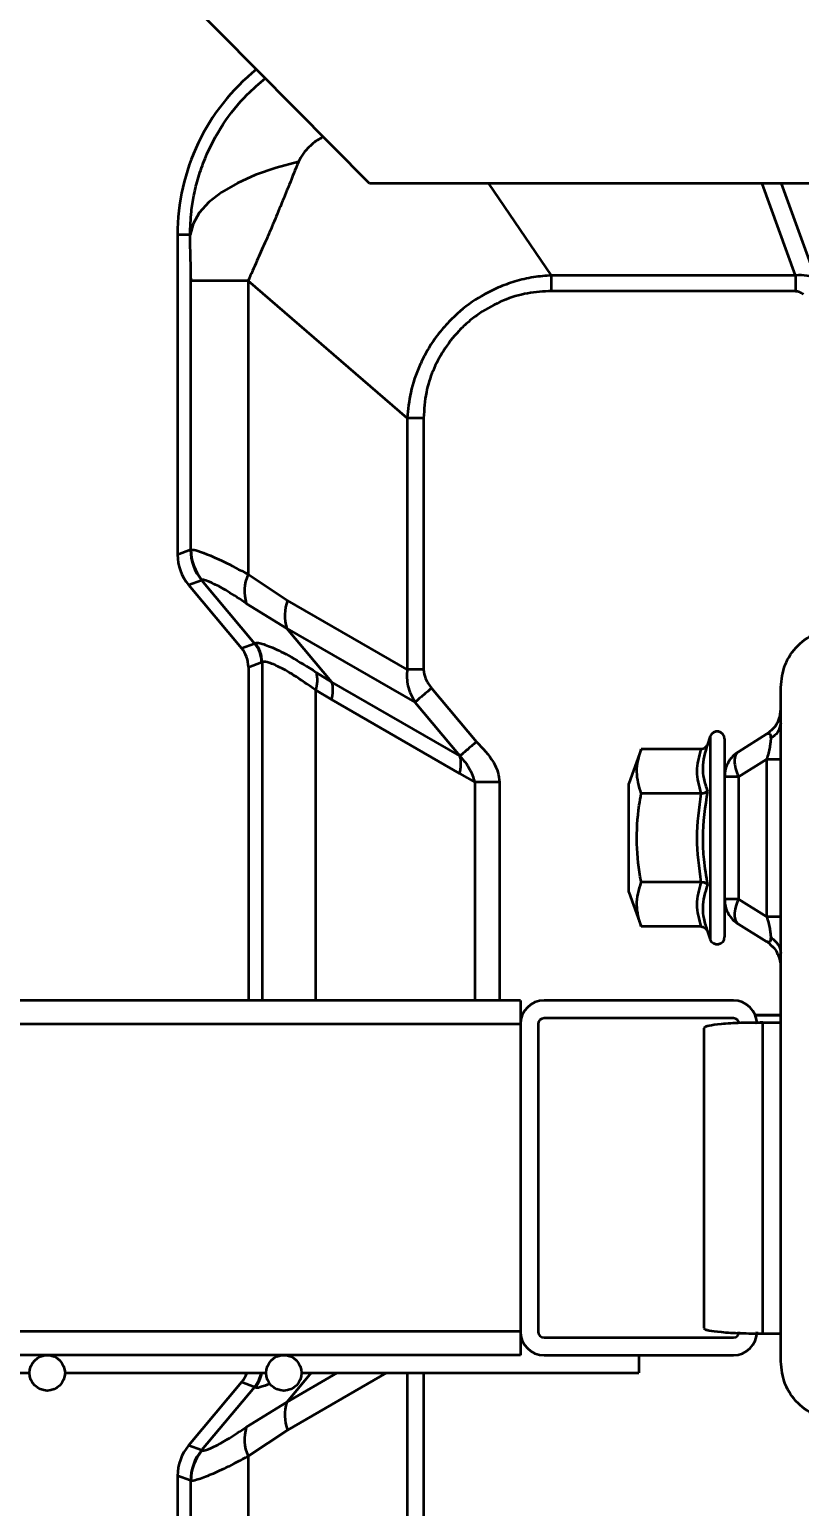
# Model space of a CAD drawing. Header units: millimetres. Extents: x 0 to 420, y 0 to 297.
# Drawn here: x 241.74 to 242.39, y 173.472 to 174.721 of the extents above; entities that cross this region are included whole.
import ezdxf

# ---------------------------------------------------------------- set-up
doc = ezdxf.new("R2010")
doc.units = ezdxf.units.MM
doc.layers.add('尺寸线层', color=150, linetype='Continuous')
doc.styles.add('SLDTEXTSTYLE2', font='TXT', dxfattribs={"width": 0.7})
doc.dimstyles.new('SLDDIMSTYLE0', dxfattribs={"dimtxt": 3.5, "dimasz": 3.302, "dimexe": 0, "dimexo": 0.0625, "dimgap": 0.875, "dimtad": 1, "dimdec": 1, "dimlfac": 100, "dimrnd": 1e-09, "dimzin": 12, "dimdsep": 46, "dimtxsty": 'SLDTEXTSTYLE2', "dimsah": 1, "dimcen": 0.09, "dimadec": 0, "dimazin": 3, "dimtfac": 1, "dimtdec": 3, "dimtofl": 0, "dimtmove": 0, "dimatfit": 3, "dimfxl": 0, "dimfrac": 2, "dimtolj": 1, "dimtzin": 12, "dimarcsym": 0})

# ---------------------------------------------------------------- blocks, each defined once
blk = doc.blocks.new('_D_6')
at = {"layer": '尺寸线层'}
for p, q in [((91.2154, 164.9172), (91.2154, 234.1922)), ((321.3154, 165.1871), (321.3154, 234.1922)), ((321.3154, 233.1922), (91.2154, 233.1922))]:
    blk.add_line(p, q, dxfattribs=at)
for points in [[(91.2154, 233.1922), (94.5174, 232.6842), (94.5174, 233.7002)], [(321.3154, 233.1922), (318.0134, 233.7002), (318.0134, 232.6842)]]:
    blk.add_solid(points, dxfattribs=at)
at = {"layer": '尺寸线层', "insert": (205.1726, 237.704), "char_height": 3.5, "attachment_point": 1, "style": 'SLDTEXTSTYLE2'}
blk.add_mtext('23010', dxfattribs=at)
blk = doc.blocks.new('_D_7')
at = {"layer": '尺寸线层'}
for p, q in [((70.597, 160.4022), (70.597, 246.1922)), ((332.8156, 175.1167), (332.8156, 246.1922)), ((332.8156, 245.1922), (70.597, 245.1922))]:
    blk.add_line(p, q, dxfattribs=at)
for points in [[(70.597, 245.1922), (73.899, 244.6842), (73.899, 245.7002)], [(332.8156, 245.1922), (329.5136, 245.7002), (329.5136, 244.6842)]]:
    blk.add_solid(points, dxfattribs=at)
at = {"layer": '尺寸线层', "insert": (202.8758, 249.704), "char_height": 3.5, "attachment_point": 1, "style": 'SLDTEXTSTYLE2'}
blk.add_mtext('26221.85', dxfattribs=at)
blk = doc.blocks.new('_D_8')
at = {"layer": '尺寸线层'}
blk.add_line((242.897, 185.5595), (232.897, 185.5595), dxfattribs=at)
for points in [[(232.897, 185.5595), (236.199, 185.0515), (236.199, 186.0675)], [(242.897, 185.5595), (239.595, 186.0675), (239.595, 185.0515)]]:
    blk.add_solid(points, dxfattribs=at)
at = {"layer": '尺寸线层', "insert": (234.7253, 190.0713), "char_height": 3.5, "attachment_point": 1, "style": 'SLDTEXTSTYLE2'}
blk.add_mtext('1000', dxfattribs=at)

msp = doc.modelspace()

# ---------------------------------------------------------------- linework, layer by layer
at = {"color": 7, "linetype": 'Continuous', "lineweight": 35}
for p, q in [((242.027, 174.5909), (241.0915, 175.5365)), ((242.897, 174.5909), (242.027, 174.5909)), ((242.1807, 174.5133), (242.1277, 174.5909)), ((242.3871, 174.5133), (242.3589, 174.5909)), ((242.4046, 174.5105), (242.3753, 174.5909)), ((241.8645, 174.5476), (241.8645, 174.2771)), ((241.8752, 174.5476), (241.8645, 174.5476)), ((241.9242, 174.5087), (241.8759, 174.5087)), ((241.8759, 174.2813), (241.8759, 174.5087)), ((242.0587, 174.3926), (241.9242, 174.5087)), ((241.9242, 174.5087), (241.9242, 174.2605)), ((242.1807, 174.5001), (242.1807, 174.5133)), ((242.3871, 174.5133), (242.1807, 174.5133)), ((242.3871, 174.5001), (242.1807, 174.5001)), ((242.0726, 174.3926), (242.0587, 174.3926)), ((242.0587, 174.3926), (242.0587, 174.1801)), ((242.0726, 174.3926), (242.0726, 174.1801)), ((241.8757, 174.2812), (241.8645, 174.2771)), ((241.8757, 174.2812), (241.8759, 174.2813)), ((241.8853, 174.2557), (241.885, 174.2555)), ((241.9242, 174.2605), (241.9575, 174.2385)), ((241.8739, 174.2515), (241.885, 174.2555)), ((241.8739, 174.2515), (241.9187, 174.1981)), ((241.885, 174.2555), (241.9298, 174.2021)), ((241.957, 174.2147), (241.9227, 174.2359)), ((242.0587, 174.1801), (241.9575, 174.2385)), ((241.957, 174.2147), (242.0652, 174.1523)), ((241.995, 174.1694), (241.957, 174.2147)), ((241.9187, 174.1981), (241.9298, 174.2021)), ((241.9298, 174.2021), (241.9302, 174.2024)), ((241.9245, 174.182), (241.9357, 174.1861)), ((241.9245, 174.182), (241.9245, 173.9001)), ((241.9361, 174.1864), (241.9357, 174.1861)), ((241.9361, 174.1864), (241.9361, 173.9001)), ((241.9819, 174.1776), (241.995, 174.1694)), ((242.1032, 174.1069), (241.995, 174.1694)), ((242.0726, 174.1801), (242.0587, 174.1801)), ((241.9814, 174.1626), (241.9947, 174.1545)), ((241.9814, 173.9001), (241.9814, 174.1626)), ((242.0794, 174.1642), (242.1174, 174.1188)), ((242.3745, 173.5949), (242.3745, 174.1649)), ((241.9947, 174.1545), (242.1029, 174.092)), ((242.0652, 174.1523), (242.1032, 174.1069)), ((242.3743, 174.1438), (242.373, 174.1376)), ((242.3741, 174.1438), (242.3738, 174.1414)), ((242.3739, 174.1397), (242.3745, 174.1467)), ((242.3738, 174.1407), (242.372, 174.1359)), ((242.315, 174.1235), (242.3125, 174.1167)), ((242.315, 174.1235), (242.315, 173.9517)), ((242.327, 174.1214), (242.327, 174.09)), ((242.3628, 174.1255), (242.3388, 174.1105)), ((242.2566, 174.1127), (242.246, 174.0836)), ((242.3073, 174.1127), (242.2566, 174.1127)), ((242.3628, 174.1043), (242.3388, 174.0893)), ((242.3628, 173.9709), (242.3628, 174.1043)), ((242.1029, 174.092), (242.1158, 174.0846)), ((242.1367, 174.0846), (242.1158, 174.0846)), ((242.1158, 174.0846), (242.1158, 173.9001)), ((242.1367, 174.0846), (242.1367, 173.9001)), ((242.246, 173.9916), (242.246, 174.0836)), ((242.3388, 174.0893), (242.327, 174.0893)), ((242.327, 174.0893), (242.327, 173.9858)), ((242.3388, 174.0893), (242.3388, 173.9858)), ((242.3073, 174.0751), (242.2566, 174.0751)), ((242.3073, 174.0001), (242.2566, 174.0001)), ((242.246, 173.9916), (242.2566, 173.9626)), ((242.3388, 173.9858), (242.327, 173.9858)), ((242.327, 173.9858), (242.327, 173.9538)), ((242.3628, 173.9709), (242.3388, 173.9858)), ((242.3073, 173.9626), (242.2566, 173.9626)), ((242.3125, 173.9585), (242.315, 173.9517)), ((242.3388, 173.9646), (242.3628, 173.9497)), ((242.3633, 173.9496), (242.3628, 173.9497)), ((242.3635, 173.9493), (242.3653, 173.9479)), ((242.372, 173.9393), (242.3738, 173.9345)), ((242.373, 173.9376), (242.3743, 173.9314)), ((242.1545, 173.9001), (228.5545, 173.9001)), ((242.1545, 173.9001), (242.1545, 173.8801)), ((242.3345, 173.9001), (242.1745, 173.9001)), ((242.1545, 173.8876), (242.156, 173.8876)), ((242.156, 173.8876), (242.1545, 173.8876)), ((242.3345, 173.8851), (242.1745, 173.8851)), ((242.3531, 173.8876), (242.3745, 173.8876)), ((242.3745, 173.8876), (242.3531, 173.8876)), ((242.3543, 173.8813), (242.3595, 173.8814)), ((242.3595, 173.6184), (242.3595, 173.8814)), ((242.3595, 173.8814), (242.3745, 173.8814)), ((242.1545, 173.8801), (228.5545, 173.8801)), ((242.1545, 173.8801), (242.1545, 173.6201)), ((242.1545, 173.8801), (242.1545, 173.6201)), ((242.1695, 173.8801), (242.1695, 173.6201)), ((242.3095, 173.8768), (242.3095, 173.623)), ((242.1545, 173.6201), (228.5545, 173.6201)), ((242.1545, 173.6201), (242.1545, 173.6001)), ((242.1551, 173.6151), (242.1545, 173.6151)), ((242.1745, 173.6151), (242.3345, 173.6151)), ((242.3595, 173.6184), (242.3745, 173.6184)), ((242.1545, 173.6001), (228.5545, 173.6001)), ((242.1745, 173.6001), (242.3345, 173.6001)), ((242.2545, 173.6001), (242.2545, 173.5851)), ((241.5695, 173.5851), (241.7395, 173.5851)), ((241.7695, 173.5851), (241.9395, 173.5851)), ((241.9996, 173.5851), (241.957, 173.5605)), ((241.9776, 173.5851), (241.957, 173.5605)), ((242.0414, 173.5851), (241.9575, 173.5367)), ((241.9695, 173.5851), (242.2545, 173.5851)), ((242.0587, 173.5851), (242.0587, 173.3826)), ((242.0726, 173.5851), (242.0726, 173.3826)), ((241.9187, 173.5772), (241.8739, 173.5237)), ((241.9298, 173.5731), (241.885, 173.5197)), ((241.9298, 173.5731), (241.9187, 173.5772)), ((241.9302, 173.5728), (241.9298, 173.5731)), ((241.957, 173.5605), (241.9227, 173.5393)), ((241.9575, 173.5367), (241.9242, 173.5147)), ((241.885, 173.5197), (241.8739, 173.5237)), ((241.885, 173.5197), (241.8853, 173.5195)), ((241.9242, 173.5147), (241.9242, 173.2665)), ((241.8645, 173.4981), (241.8645, 173.2276)), ((241.8757, 173.494), (241.8645, 173.4981)), ((241.8757, 173.494), (241.8759, 173.4939)), ((241.8759, 173.2665), (241.8759, 173.4939))]:
    msp.add_line(p, q, dxfattribs=at)
at = {"color": 7, "linetype": 'Continuous', "lineweight": 35, "flags": 128}
msp.add_lwpolyline([(241.9668, 174.6093), (241.9479, 174.6043), (241.9306, 174.5983), (241.9152, 174.5913), (241.902, 174.5836), (241.8912, 174.5752), (241.883, 174.5663), (241.8777, 174.557), (241.8752, 174.5476)], dxfattribs=at)
at = {"color": 7, "linetype": 'Continuous', "lineweight": 35}
for centre in [(241.7545, 173.5851), (241.9545, 173.5851)]:
    msp.add_circle(centre, 0.015, dxfattribs=at)
for centre, radius, start, end in [((242.0445, 174.5476), 0.18, 128.9427, 180), ((241.9157, 174.2812), 0.0401, 180.0586, 219.9414), ((241.916, 174.2814), 0.0401, 180.1269, 219.9924), ((241.9566, 174.2462), 0.0354, 156.1372, 196.9623), ((241.9955, 174.2258), 0.0401, 161.4836, 196.0343), ((241.9106, 174.186), 0.025, 0.0586, 39.9414), ((241.9111, 174.1863), 0.025, 0.1661, 40.0321), ((241.9589, 174.1709), 0.024, 339.6339, 16.2007), ((241.9709, 174.1625), 0.0251, 341.4836, 16.0343), ((242.3208, 174.1214), 0.00619, 0, 160), ((242.0791, 174.1), 0.0251, 341.4836, 16.0343), ((242.3208, 173.9538), 0.00619, 200, 0), ((242.1745, 173.8801), 0.02, 90, 180), ((242.3345, 173.8801), 0.02, 0, 90), ((242.1745, 173.8801), 0.005, 90, 180), ((242.3345, 173.8801), 0.005, 0, 90), ((242.1745, 173.6201), 0.02, 180, 270), ((242.1745, 173.6201), 0.005, 180, 270), ((242.3345, 173.6201), 0.005, 270, 0), ((242.3345, 173.6201), 0.02, 270, 0), ((241.9106, 173.5892), 0.025, 320.0587, 350.6662), ((241.9111, 173.5889), 0.025, 319.9711, 351.2382), ((241.9955, 173.5494), 0.0401, 163.9657, 198.5164), ((241.9566, 173.529), 0.0354, 163.0377, 203.8627), ((241.9157, 173.494), 0.0401, 140.0586, 179.9414), ((241.916, 173.4938), 0.0401, 140.0076, 179.8731)]:
    msp.add_arc(centre, radius, start, end, dxfattribs=at)
for centre, major_axis, start_param, end_param in [((241.9046, 174.2772), (0.0376, 0.0137), 2.793026, 3.49016), ((241.8995, 174.182), (-0.0235, -0.0086), 2.793026, 3.49016), ((241.8995, 173.5932), (-0.0235, 0.0086), 2.793026, 3.160549), ((241.9046, 173.498), (-0.0376, 0.0137), 5.934618, 6.631752)]:
    msp.add_ellipse(centre, major_axis=major_axis, ratio=0.998448, start_param=start_param, end_param=end_param, dxfattribs=at)
for points, knots in [([(241.8752, 174.5476), (241.8754, 174.5542), (241.8758, 174.5654), (241.8784, 174.5816), (241.8821, 174.5967), (241.8894, 174.6172), (241.9023, 174.6415), (241.9202, 174.6641), (241.9336, 174.6755), (241.9389, 174.68)], [0, 0, 0, 0, 0.1294897, 0.2209504, 0.324894, 0.4352666, 0.6515058, 0.863737, 1, 1, 1, 1]), ([(241.988, 174.6304), (241.9866, 174.6297), (241.9825, 174.6278), (241.9766, 174.6229), (241.9706, 174.6165), (241.968, 174.6116), (241.9668, 174.6093)], [0, 0, 0, 0, 0.147668, 0.448092, 0.743039, 1, 1, 1, 1]), ([(241.9668, 174.6093), (241.9642, 174.6029), (241.9592, 174.5904), (241.9517, 174.5721), (241.9449, 174.5556), (241.9382, 174.5402), (241.9314, 174.5248), (241.9267, 174.5143), (241.9242, 174.5087)], [0, 0, 0, 0, 0.191169, 0.37068, 0.538766, 0.672129, 0.825955, 1, 1, 1, 1]), ([(241.8759, 174.5087), (241.8759, 174.5092), (241.8759, 174.5128), (241.8757, 174.5262), (241.8754, 174.5384), (241.8752, 174.5476)], [0, 0, 0, 0, 0.030601, 0.265216, 1, 1, 1, 1]), ([(241.8759, 174.5109), (241.8759, 174.5104), (241.876, 174.5096), (241.8761, 174.5089), (241.8761, 174.5088), (241.8761, 174.5087)], [0, 0, 0, 0, 0.56153, 0.792581, 1, 1, 1, 1]), ([(242.1807, 174.5133), (242.1756, 174.5129), (242.1652, 174.5121), (242.15, 174.5085), (242.1324, 174.5021), (242.113, 174.4914), (242.0961, 174.477), (242.084, 174.4628), (242.0758, 174.4504), (242.0677, 174.4345), (242.061, 174.4152), (242.0595, 174.3999), (242.0587, 174.3926)], [0, 0, 0, 0, 0.080728, 0.166845, 0.247263, 0.380655, 0.517772, 0.598864, 0.677745, 0.754478, 0.883127, 1, 1, 1, 1]), ([(242.4046, 174.5105), (242.402, 174.5115), (242.3966, 174.5137), (242.3904, 174.5134), (242.3871, 174.5133)], [0, 0, 0, 0, 0.466493, 1, 1, 1, 1]), ([(242.3871, 174.5133), (242.3871, 174.5113), (242.3871, 174.5073), (242.3871, 174.5025), (242.3871, 174.5001)], [0, 0, 0, 0, 0.506963, 1, 1, 1, 1]), ([(242.1807, 174.5001), (242.1739, 174.4997), (242.16, 174.4989), (242.1392, 174.4924), (242.1228, 174.4836), (242.1106, 174.4743), (242.0999, 174.4641), (242.0892, 174.4504), (242.0801, 174.4329), (242.0739, 174.4137), (242.0731, 174.4), (242.0726, 174.3926)], [0, 0, 0, 0, 0.120461, 0.246403, 0.382818, 0.450919, 0.519058, 0.644752, 0.756806, 0.869265, 1, 1, 1, 1]), ([(242.3871, 174.5001), (242.3877, 174.5), (242.3888, 174.5), (242.3911, 174.4992), (242.3926, 174.4981), (242.3936, 174.4974)], [0, 0, 0, 0, 0.2320615, 0.4784527, 1, 1, 1, 1]), ([(241.8759, 174.2813), (241.8769, 174.2814), (241.879, 174.2814), (241.8888, 174.2779), (241.9034, 174.2716), (241.9171, 174.2643), (241.9242, 174.2605)], [0, 0, 0, 0, 0.239453, 0.47313, 0.728792, 1, 1, 1, 1]), ([(241.9227, 174.2359), (241.9173, 174.2395), (241.9067, 174.2466), (241.8953, 174.2526), (241.8877, 174.2559), (241.8861, 174.2558), (241.8853, 174.2557)], [0, 0, 0, 0, 0.270175, 0.525289, 0.759332, 1, 1, 1, 1]), ([(241.9302, 174.2024), (241.9312, 174.2026), (241.9334, 174.203), (241.944, 174.1991), (241.9603, 174.1912), (241.9746, 174.1822), (241.9819, 174.1776)], [0, 0, 0, 0, 0.223119, 0.475931, 0.731471, 1, 1, 1, 1]), ([(241.9814, 174.1626), (241.975, 174.167), (241.9628, 174.1756), (241.9489, 174.1831), (241.9392, 174.1871), (241.9371, 174.1866), (241.9361, 174.1864)], [0, 0, 0, 0, 0.267515, 0.511254, 0.753073, 1, 1, 1, 1]), ([(242.0587, 174.1801), (242.0585, 174.1754), (242.0582, 174.1654), (242.0628, 174.1568), (242.0652, 174.1523)], [0, 0, 0, 0, 0.4733, 1, 1, 1, 1]), ([(242.0726, 174.1801), (242.073, 174.1775), (242.0738, 174.1716), (242.0774, 174.1668), (242.0794, 174.1642)], [0, 0, 0, 0, 0.448587, 1, 1, 1, 1]), ([(242.0794, 174.1642), (242.0779, 174.1629), (242.0749, 174.1604), (242.0707, 174.1569), (242.0672, 174.154), (242.0659, 174.1528), (242.0652, 174.1523)], [0, 0, 0, 0, 0.244438, 0.500001, 0.755563, 1, 1, 1, 1]), ([(242.3735, 174.14), (242.3729, 174.1382), (242.3716, 174.1343), (242.3679, 174.1293), (242.3645, 174.1268), (242.3628, 174.1255)], [0, 0, 0, 0, 0.315477, 0.657739, 1, 1, 1, 1]), ([(242.3745, 174.1349), (242.374, 174.1321), (242.3731, 174.127), (242.3682, 174.1233), (242.3661, 174.1217)], [0, 0, 0, 0, 0.559996, 1, 1, 1, 1]), ([(242.1174, 174.1188), (242.1159, 174.1176), (242.1129, 174.115), (242.1088, 174.1116), (242.1053, 174.1086), (242.1039, 174.1075), (242.1032, 174.1069)], [0, 0, 0, 0, 0.244437, 0.5, 0.755563, 1, 1, 1, 1]), ([(242.1174, 174.1188), (242.1226, 174.1134), (242.1299, 174.1057), (242.1359, 174.0934), (242.1364, 174.0875), (242.1367, 174.0846)], [0, 0, 0, 0, 0.554868, 0.787217, 1, 1, 1, 1]), ([(242.3628, 174.1255), (242.3637, 174.1259), (242.365, 174.1264), (242.3659, 174.1244), (242.366, 174.1226), (242.3661, 174.1217)], [0, 0, 0, 0, 0.5516135, 0.7848249, 1, 1, 1, 1]), ([(242.3661, 174.1217), (242.366, 174.1207), (242.3659, 174.1185), (242.365, 174.1125), (242.3637, 174.1077), (242.3628, 174.1043)], [0, 0, 0, 0, 0.215184, 0.448387, 1, 1, 1, 1]), ([(242.1032, 174.1069), (242.1063, 174.1034), (242.112, 174.0967), (242.1146, 174.0884), (242.1158, 174.0846)], [0, 0, 0, 0, 0.537276, 1, 1, 1, 1]), ([(242.2566, 174.0751), (242.2548, 174.0813), (242.2511, 174.0938), (242.2547, 174.1063), (242.2566, 174.1127)], [0, 0, 0, 0, 0.4912125, 1, 1, 1, 1]), ([(242.3125, 174.1167), (242.3125, 174.1167), (242.3123, 174.1161), (242.3117, 174.115), (242.3105, 174.1137), (242.309, 174.1128), (242.3079, 174.1127), (242.3073, 174.1127)], [0, 0, 0, 0, 0.006713, 0.267679, 0.528689, 0.76386, 1, 1, 1, 1]), ([(242.3125, 174.1167), (242.3106, 174.11), (242.3078, 174.1003), (242.3092, 174.0871), (242.3114, 174.0807), (242.3125, 174.0772)], [0, 0, 0, 0, 0.4997294, 0.7285298, 1, 1, 1, 1]), ([(242.2566, 174.0001), (242.2565, 174.0003), (242.2546, 174.011), (242.252, 174.0328), (242.2536, 174.0578), (242.256, 174.0718), (242.2566, 174.0751)], [0, 0, 0, 0, 0.0096041, 0.4326313, 0.8668729, 1, 1, 1, 1]), ([(242.3073, 174.0001), (242.3056, 174.0126), (242.3022, 174.0376), (242.3056, 174.0626), (242.3073, 174.0751)], [0, 0, 0, 0, 0.499238, 1, 1, 1, 1]), ([(242.3125, 174.0772), (242.3125, 174.0772), (242.3123, 174.0769), (242.3117, 174.0763), (242.3105, 174.0757), (242.309, 174.0752), (242.3079, 174.0752), (242.3073, 174.0751)], [0, 0, 0, 0, 0.006713, 0.267679, 0.528689, 0.76386, 1, 1, 1, 1]), ([(242.3125, 174.0772), (242.3106, 174.064), (242.3078, 174.0448), (242.3092, 174.0182), (242.3114, 174.0051), (242.3125, 173.998)], [0, 0, 0, 0, 0.500435, 0.728855, 1, 1, 1, 1]), ([(242.2566, 173.9626), (242.2548, 173.9687), (242.2511, 173.9812), (242.2547, 173.9937), (242.2566, 174.0001)], [0, 0, 0, 0, 0.491212, 1, 1, 1, 1]), ([(242.3125, 173.998), (242.3125, 173.9981), (242.3123, 173.9983), (242.3117, 173.9989), (242.3105, 173.9995), (242.309, 174), (242.3079, 174), (242.3073, 174.0001)], [0, 0, 0, 0, 0.006713, 0.267679, 0.528689, 0.76386, 1, 1, 1, 1]), ([(242.3125, 173.998), (242.3106, 173.9916), (242.3078, 173.9821), (242.3092, 173.9687), (242.3114, 173.9621), (242.3125, 173.9585)], [0, 0, 0, 0, 0.499729, 0.72853, 1, 1, 1, 1]), ([(242.3628, 173.9709), (242.3637, 173.9675), (242.365, 173.9627), (242.3659, 173.9567), (242.366, 173.9545), (242.3661, 173.9535)], [0, 0, 0, 0, 0.551614, 0.784825, 1, 1, 1, 1]), ([(242.3073, 173.9626), (242.3079, 173.9625), (242.309, 173.9624), (242.3105, 173.9615), (242.3117, 173.9602), (242.3123, 173.9591), (242.3125, 173.9585), (242.3125, 173.9585)], [0, 0, 0, 0, 0.23614, 0.471311, 0.732321, 0.993287, 1, 1, 1, 1]), ([(242.3661, 173.9535), (242.366, 173.9526), (242.3659, 173.9508), (242.3651, 173.949), (242.364, 173.9494), (242.3633, 173.9496)], [0, 0, 0, 0, 0.243902, 0.508229, 1, 1, 1, 1]), ([(242.3652, 173.9477), (242.366, 173.947), (242.3685, 173.9451), (242.3708, 173.9421), (242.3717, 173.9397), (242.3719, 173.9393)], [0, 0, 0, 0, 0.294463, 0.870519, 1, 1, 1, 1]), ([(242.3661, 173.9535), (242.3687, 173.9513), (242.3735, 173.9475), (242.3742, 173.9424), (242.3745, 173.9402)], [0, 0, 0, 0, 0.559996, 1, 1, 1, 1]), ([(242.3595, 173.8814), (242.3531, 173.8813), (242.3434, 173.8812), (242.3318, 173.8807), (242.3219, 173.8799), (242.3147, 173.879), (242.3103, 173.8778), (242.3098, 173.8772), (242.3095, 173.8768)], [0, 0, 0, 0, 0.242279, 0.369202, 0.49965, 0.729414, 0.842683, 1, 1, 1, 1]), ([(242.3095, 173.623), (242.3098, 173.6226), (242.3103, 173.622), (242.3147, 173.6208), (242.3219, 173.6199), (242.3318, 173.6191), (242.3434, 173.6186), (242.3531, 173.6185), (242.3595, 173.6184)], [0, 0, 0, 0, 0.157309, 0.270586, 0.50035, 0.630794, 0.757716, 1, 1, 1, 1]), ([(241.9428, 173.576), (241.9397, 173.5748), (241.9329, 173.572), (241.9312, 173.5725), (241.9302, 173.5728)], [0, 0, 0, 0, 0.454296, 1, 1, 1, 1]), ([(241.8853, 173.5195), (241.8862, 173.5195), (241.8881, 173.5194), (241.8967, 173.5232), (241.9081, 173.5295), (241.9178, 173.536), (241.9227, 173.5393)], [0, 0, 0, 0, 0.2671383, 0.5212201, 0.7559518, 1, 1, 1, 1]), ([(241.9242, 173.5147), (241.9178, 173.5113), (241.9052, 173.5045), (241.8904, 173.4979), (241.8794, 173.4939), (241.8771, 173.4939), (241.8759, 173.4939)], [0, 0, 0, 0, 0.245129, 0.480308, 0.739086, 1, 1, 1, 1])]:
    msp.add_open_spline(points, degree=3, knots=knots, dxfattribs=at)
for points in [[(242.3745, 174.1649), (242.3753, 174.1714), (242.3768, 174.1845), (242.3883, 174.2011), (242.4049, 174.2126), (242.418, 174.2141), (242.4245, 174.2149)], [(242.3073, 174.0751), (242.3056, 174.0814), (242.3022, 174.0939), (242.3056, 174.1064), (242.3073, 174.1127)], [(242.3388, 174.1105), (242.3371, 174.1093), (242.3336, 174.1068), (242.3299, 174.1016), (242.3275, 174.0957), (242.3272, 174.0914), (242.327, 174.0893)], [(242.3388, 174.1105), (242.3378, 174.1097), (242.336, 174.1079), (242.3352, 174.1028), (242.336, 174.0964), (242.3378, 174.0917), (242.3388, 174.0893)], [(242.3628, 174.1043), (242.3645, 174.1043), (242.3679, 174.1043), (242.3716, 174.1043), (242.3741, 174.1043), (242.3744, 174.1043), (242.3745, 174.1043)], [(242.3073, 173.9626), (242.3056, 173.9688), (242.3022, 173.9813), (242.3056, 173.9938), (242.3073, 174.0001)], [(242.327, 173.9858), (242.3272, 173.9837), (242.3275, 173.9795), (242.3299, 173.9736), (242.3336, 173.9684), (242.3371, 173.9659), (242.3388, 173.9646)], [(242.3388, 173.9858), (242.3378, 173.9835), (242.336, 173.9787), (242.3352, 173.9724), (242.336, 173.9673), (242.3378, 173.9655), (242.3388, 173.9646)], [(242.3745, 173.9709), (242.3744, 173.9709), (242.3741, 173.9709), (242.3716, 173.9709), (242.3679, 173.9709), (242.3645, 173.9709), (242.3628, 173.9709)], [(242.4245, 173.5449), (242.418, 173.5456), (242.4049, 173.5471), (242.3883, 173.5587), (242.3768, 173.5752), (242.3753, 173.5883), (242.3745, 173.5949)]]:
    msp.add_open_spline(points, degree=3, dxfattribs=at)

# ---------------------------------------------------------------- dimensions: what is measured, and where the dimension line sits
at = {"layer": '尺寸线层'}
for base, p1, p2, picture, middle in [((70.597, 245.1922), (332.8156, 175.1167), (70.597, 160.4022), '_D_7', (209.0129, 245.1922)), ((91.2154, 233.1922), (321.3154, 165.1871), (91.2154, 164.9172), '_D_6', (209.0129, 233.1922)), ((232.897, 185.5595), (242.897, 174.5909), (232.897, 174.2722), '_D_8', (237.7976, 185.5595))]:
    dim = msp.add_linear_dim(base=base, p1=p1, p2=p2, angle=0, dimstyle='SLDDIMSTYLE0', dxfattribs=at)
    dim.commit()
    dim.dimension.update_dxf_attribs({"geometry": picture, "text_midpoint": middle, "dimtype": 160})

doc.saveas('drawing.dxf')
